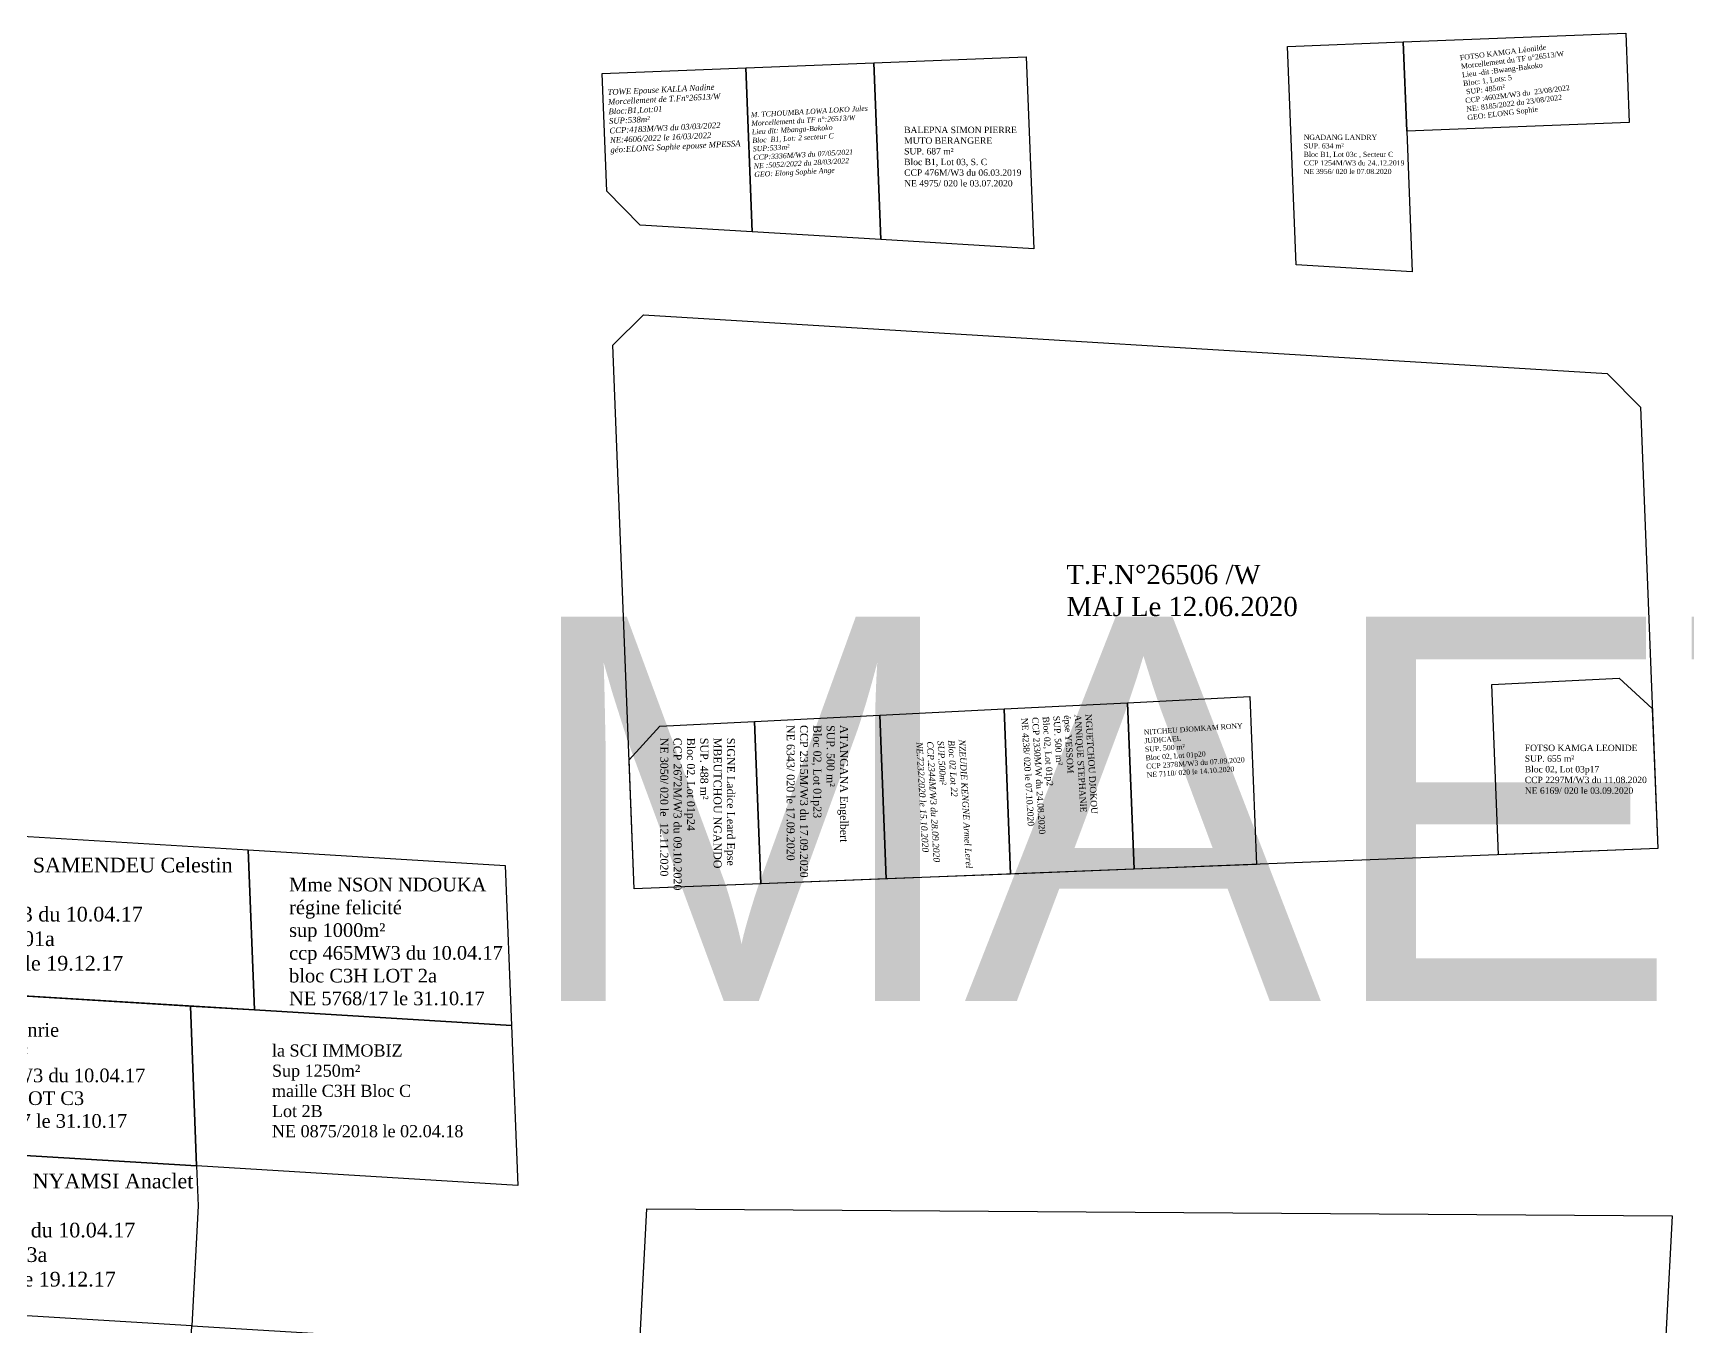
# Model space of a CAD drawing. Header units: millimetres. Extents: x 590121 to 927379, y 438565 to 1441738.
# Drawn here: x 926372.2 to 926630.7, y 1439972.2 to 1440174.2 of the extents above; entities that cross this region are included whole.
import ezdxf

# ---------------------------------------------------------------- set-up
doc = ezdxf.new("R2010")
doc.units = ezdxf.units.MM
doc.header["$LTSCALE"] = 10
for name, color, linetype in [('end maj 26 02 2021', 30, 'Continuous'), ('MAJ JAN 2022', 12, 'Continuous'), ('MAJ MARS 2022', 7, 'Continuous')]:
    doc.layers.add(name, color=color, linetype=linetype)
doc.styles.get("Standard").update_dxf_attribs({"font": 'arial.ttf'})
doc.styles.add('Times 1.0', font='times.ttf', dxfattribs={"width": 0.99, "height": 1})

msp = doc.modelspace()

# ---------------------------------------------------------------- linework, layer by layer
at = {"flags": 128}
msp.add_lwpolyline([(926620.97, 1440174.23), (926621.52, 1440160.29), (926586.76, 1440158.93), (926586.21, 1440172.86)], close=True, dxfattribs=at)
msp.add_lwpolyline([(926620.97, 1440174.23), (926621.52, 1440160.29), (926586.76, 1440158.93)], dxfattribs=at)
at = {"color": 5, "flags": 128}
msp.add_lwpolyline([(926503.52, 1440169.61), (926504.6, 1440141.98), (926484.54, 1440143.2), (926483.53, 1440168.82)], close=True, dxfattribs=at)
at = {"layer": 'end maj 26 02 2021', "color": 150, "linetype": 'ByBlock', "lineweight": -3, "ltscale": 0.0014, "flags": 128}
for points in [[(926586.21, 1440172.86), (926586.76, 1440158.93), (926587.63, 1440136.95), (926569.47, 1440138.05), (926568.13, 1440172.15)], [(926527.32, 1440170.54), (926528.5, 1440140.53), (926504.6, 1440141.98), (926503.52, 1440169.61)], [(926619.93, 1440073.51), (926625.12, 1440068.77), (926625.98, 1440046.87), (926601.09, 1440045.89), (926600.04, 1440072.51)], [(926543.14, 1440069.66), (926544.17, 1440043.65), (926524.87, 1440042.89), (926523.88, 1440068.69)], [(926562.26, 1440070.62), (926563.29, 1440044.4), (926544.17, 1440043.65), (926543.14, 1440069.66)], [(926484.87, 1440066.73), (926485.87, 1440041.36), (926466.11, 1440040.58), (926465.31, 1440060.74), (926470.11, 1440065.99)], [(926504.45, 1440067.71), (926505.46, 1440042.13), (926485.87, 1440041.35), (926484.87, 1440066.73)], [(926523.88, 1440068.69), (926524.89, 1440042.89), (926505.46, 1440042.13), (926504.45, 1440067.71)], [(926345.63, 1440050.3), (926405.81, 1440046.66), (926406.79, 1440021.68), (926346.61, 1440025.32)], [(926405.81, 1440046.66), (926445.95, 1440044.24), (926446.93, 1440019.26), (926406.79, 1440021.68)], [(926346.61, 1440025.32), (926396.77, 1440022.29), (926397.75, 1439997.31), (926347.59, 1440000.34)], [(926396.77, 1440022.29), (926406.79, 1440021.68), (926446.93, 1440019.26), (926447.91, 1439994.28), (926397.75, 1439997.31)], [(926347.59, 1440000.34), (926397.75, 1439997.31), (926398, 1439991.08), (926397.01, 1439972.34), (926347.09, 1439975.36), (926347.94, 1439991.43)], [(926397.01, 1439972.34), (926446.92, 1439969.34), (926445.61, 1439944.38), (926395.7, 1439947.38)]]:
    msp.add_lwpolyline(points, close=True, dxfattribs=at)
at = {"layer": 'end maj 26 02 2021', "color": 3, "linetype": 'ByBlock', "lineweight": -3, "ltscale": 0.0014, "flags": 128}
msp.add_lwpolyline([(926467.56, 1440130.21), (926618.08, 1440121.08), (926623.27, 1440115.79), (926625.98, 1440046.87), (926466.11, 1440040.58), (926462.76, 1440125.51), (926467.56, 1440130.21)], close=True, dxfattribs=at)
at = {"layer": 'MAJ JAN 2022', "color": 0, "lineweight": -3, "ltscale": 0.0014, "flags": 128}
msp.add_lwpolyline([(926628.24, 1439989.55), (926625.59, 1439939.25), (926465.81, 1439947.68), (926468.07, 1439990.62)], close=True, dxfattribs=at)
at = {"layer": 'MAJ MARS 2022', "color": 5, "flags": 128}
msp.add_lwpolyline([(926483.53, 1440168.82), (926484.54, 1440143.2), (926467, 1440144.26), (926461.82, 1440149.56), (926461.1, 1440167.94)], close=True, dxfattribs=at)

# ---------------------------------------------------------------- texts
at = {"attachment_point": 1}
for s, insert, char_height, width, rotation in [('{\\fTimes New Roman|b0|i0|c0|p18;FOTSO KAMGA Léonilde\\P\\C1;Morcellement du TF n°26513/W\\P\\C256;Lieu -dit :Bwang-Bakoko \\PBloc: 1, Lots: 5\\P SUP: 485m²\\PCCP :4602M/W3 du  23/08/2022\\PNE: 8185/2022 du 23/08/2022\\PGEO: \\A1;ELONG Sophie}', (926595.01, 1440170.78), 0.8085, 90.9149, 7.1419), ('\\A1;{\\fTimes New Roman|b0|i1|c0|p18;M. TCHOUMBA LOWA LOKO Jules\\P\\C1;Morcellement du TF n°:26513/W\\P\\C256;Lieu dit: Mbanga-Bakoko\\PBloc  B1, Lot: 2 secteur C\\PSUP:533m²\\PCCP:3336M/W3 du 07/05/2021\\PNE :5052/2022 du 28/03/2022\\P\\C1;GEO: Elong Sophie Ange}', (926484.29, 1440161.86), 0.8, 20.1232, 3.2753)]:
    msp.add_mtext(s, dxfattribs=dict(at, insert=insert, char_height=char_height, width=width, rotation=rotation))
at = {"layer": 'end maj 26 02 2021', "color": 1, "linetype": 'ByBlock'}
msp.add_text('MAETUR', height=60, dxfattribs=at).set_placement((926447.79, 1440023.09))
at = {"layer": 'end maj 26 02 2021', "color": 150, "linetype": 'ByBlock', "lineweight": -3, "ltscale": 0.0014, "attachment_point": 1, "style": 'Times 1.0'}
for s, insert, char_height, width in [('{\\C256;BALEPNA SIMON PIERRE \\PMUTO BERANGERE\\PSUP. 687 m²\\PBloc B1, Lot 03, S. C\\PCCP 476M/W3 du 06.03.2019\\PNE 4975/ 020 le 03.07.2020}', (926508.26, 1440159.61), 1, 39.6745), ('{\\fTimes New Roman|b0|i0|c186|p18;\\C256;NGADANG LANDRY\\PSUP. 634 m²\\PBloc B1, Lot 03c , Secteur C\\PCCP 1254M/W3 du 24..12.2019\\PNE 3956/ 020 le 07.08.2020}', (926570.68, 1440158.36), 0.8, 45.064), ('{\\fTimes New Roman|b0|i0|c186|p18;\\C1;T.F.N°26506 /W\\fTimes New Roman|b0|i0|c0|p18;\\PMAJ Le 12.06.2020}', (926533.6, 1440091.19), 3, 80.2596), ('{\\C256;FOTSO KAMGA LEONIDE\\PSUP. 655 m²\\PBloc 02, Lot 03p17\\PCCP 2297M/W3 du 11.08.2020\\PNE 6169/ 020 le 03.09.2020}', (926605.2, 1440063.1), 1, 59.2751), ('NGANKAM SAMENDEU Celestin\\Psup 1500m²\\Pccp 462MW3 du 10.04.17\\Pbloc C3 Lot 01a\\PNE 5882/17 le 19.12.17', (926353.35, 1440045.45), 2.2983, 97.4974), ('Mme NSON NDOUKA \\Prégine felicité\\Psup 1000m²\\Pccp 465MW3 du 10.04.17\\Pbloc C3H LOT 2a\\PNE 5768/17 le 31.10.17', (926412.19, 1440042.32), 2.1321, 86.6866), ('DJIELE Henrie\\Psup 1250m²\\Pccp 463MW3 du 10.04.17\\Pbloc C3H LOT C3\\PNE 5770/17 le 31.10.17', (926356.35, 1440019.63), 2.1321, 86.6866), ('la SCI IMMOBIZ \\PSup 1250m²\\Pmaille C3H Bloc C\\PLot 2B\\PNE 0875/2018 le 02.04.18', (926409.51, 1440016.29), 1.8899, 81.8268), ('TCHABOUO NYAMSI Anaclet\\Psup 1250m²\\Pccp 464MW3 du 10.04.17\\Pbloc C3 Lot 03a\\PNE 5881/17 le 19.12.17', (926352.18, 1439996.11), 2.2983, 97.4974)]:
    msp.add_mtext(s, dxfattribs=dict(at, insert=insert, char_height=char_height, width=width))
for s, insert, char_height, width, rotation in [('{\\C256;NGUETCHOU DJOKOU \\PANNIQUE STEPHANIE\\Pépse YESSOM\\PSUP. 500 m²\\PBloc 02, Lot 01p2\\PCCP 2330M/W du 24.08.2020\\PNE 4238/ 020 le 07.10.2020}', (926537.55, 1440067.94), 1, 40.0125, 273.4744), ('{\\C256;SIGNE Ladice Leard Epse \\PMBEUTCHOU NGANDO \\fTimes New Roman|b0|i0|c186|p18;\\PSUP. \\fTimes New Roman|b0|i0|c0|p18;488\\fTimes New Roman|b0|i0|c186|p18; m²\\PBloc 02, Lot 0\\fTimes New Roman|b0|i0|c0|p18;1\\fTimes New Roman|b0|i0|c186|p18;p\\fTimes New Roman|b0|i0|c0|p18;24\\fTimes New Roman|b0|i0|c186|p18;\\PCCP 2\\fTimes New Roman|b0|i0|c0|p18;672\\fTimes New Roman|b0|i0|c186|p18;M/W3 du \\fTimes New Roman|b0|i0|c0|p18;09.10.2020\\fTimes New Roman|b0|i0|c186|p18;\\PNE \\fTimes New Roman|b0|i0|c0|p18;3050\\fTimes New Roman|b0|i0|c186|p18;/ 020 le \\fTimes New Roman|b0|i0|c0|p18; 12.11.2020}', (926481.83, 1440064.18), 1.25, 59.2751, 270), ('{\\C256;ATANGANA Engelbert\\P\\fTimes New Roman|b0|i0|c186|p18;SUP. \\fTimes New Roman|b0|i0|c0|p18;500\\fTimes New Roman|b0|i0|c186|p18; m²\\PBloc 02, Lot 0\\fTimes New Roman|b0|i0|c0|p18;1\\fTimes New Roman|b0|i0|c186|p18;p\\fTimes New Roman|b0|i0|c0|p18;23\\fTimes New Roman|b0|i0|c186|p18;\\PCCP 2\\fTimes New Roman|b0|i0|c0|p18;315\\fTimes New Roman|b0|i0|c186|p18;M/W3 du 1\\fTimes New Roman|b0|i0|c0|p18;7.09.2020\\fTimes New Roman|b0|i0|c186|p18;\\PNE 6\\fTimes New Roman|b0|i0|c0|p18;343\\fTimes New Roman|b0|i0|c186|p18;/ 020 le \\fTimes New Roman|b0|i0|c0|p18;17\\fTimes New Roman|b0|i0|c186|p18;.09.2020}', (926499.5, 1440066.17), 1.25, 59.2751, 270), ('{\\fTimes New Roman|b0|i0|c186|p18;\\C256;NITCHEU DJOMKAM RONY \\PJUDICAEL\\PSUP. 500 m²\\PBloc 02, Lot 01p20\\PCCP 2378M/W3 du 07.09.2020\\PNE 7110/ 020 le 14.10.2020}', (926545.67, 1440065.44), 0.8, 43.7632, 3.9029), ('{\\fTimes New Roman|b0|i1|c0|p18;\\C7;NZEUDIE KENGNE Armel Lerel\\PBloc 02 Lot 22\\PSUP.500m²\\PCCP.2344M/W3 du 28.09.2020\\PNE.7232/2020 le 15.10.2020}', (926517.79, 1440063.93), 1, 20.2376, 273.2436)]:
    msp.add_mtext(s, dxfattribs=dict(at, insert=insert, char_height=char_height, width=width, rotation=rotation))
at = {"layer": 'MAJ MARS 2022', "color": 7, "insert": (926461.9, 1440165.44), "char_height": 0.9, "attachment_point": 1, "rotation": 2.8792}
msp.add_mtext_dynamic_manual_height_columns('{\\fTimes New Roman|b0|i1|c0|p18;TOWE Epouse KALLA Nadine\\P\\C1;Morcellement de T.Fn°26513/W\\P\\pt15.09;\\C7;Bloc:B1,Lot:01\\PSUP:538m²\\P\\ptz;CCP:4183M/W3 du 03/03/2022\\PNE:4606/2022 le 16/03/2022\\P\\A1;\\H0.9998x;\\C1;géo:ELONG Sophie epouse MPESSA}', width=53.6759, gutter_width=12.5, heights=[27.44], dxfattribs=at)

doc.saveas('drawing.dxf')
